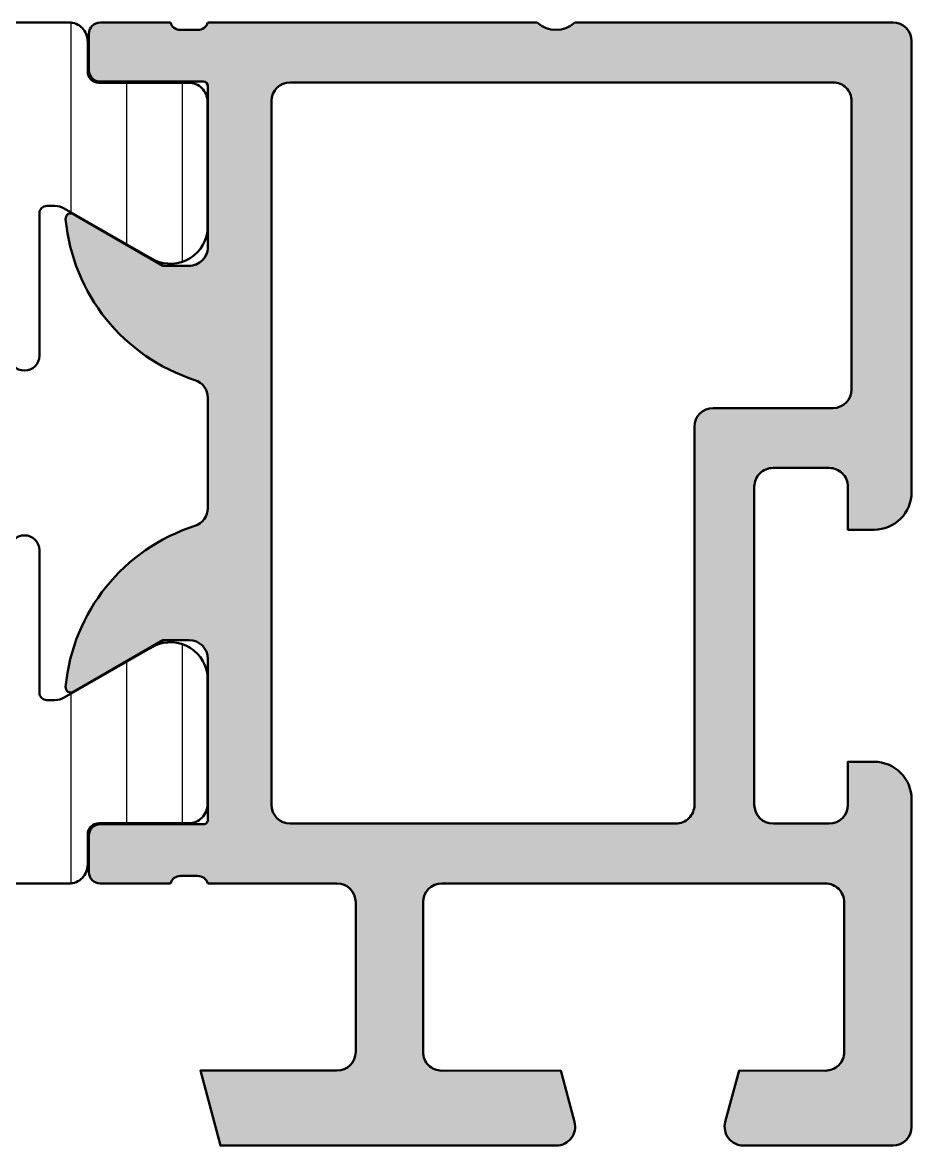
# Model space of a CAD drawing. Extents: x 0 to 70, y -30 to 0.
# Drawn here: x 46.25 to 70, y -30 to 0 of the extents above; entities that cross this region are included whole.
import ezdxf

# ---------------------------------------------------------------- set-up
doc = ezdxf.new("R2010")
doc.units = 0
for name, color, linetype, lineweight in [('0S-Alu contour', 7, 'Continuous', 50), ('0S-Alu hatch', 252, 'Continuous', 25), ('0S-Plastic contour', 254, 'Continuous', 50), ('0S-Plastic hatch', 253, 'Continuous', 25)]:
    doc.layers.add(name, color=color, linetype=linetype, lineweight=lineweight)
pattern_1 = [(90, (0, 0), (-1.4859, 0), [])]

# ---------------------------------------------------------------- blocks, each defined once
blk = doc.blocks.new('244217__650676E9_0D97_44A4_AF06_2F139816942C___6220376D_D4CB_4316_90C6_E2EEF06ECD18_')
at = {"layer": '0S-Plastic hatch'}
h = blk.add_hatch(dxfattribs=at)
h.set_pattern_fill('ANSI31', color=256, scale=0.4680000000000001, angle=45, style=0)
h.set_pattern_definition(pattern_1)
edge = h.paths.add_edge_path()
edge.add_line((22.40999699990731, -23.00000000000717), (47.490003, -23))
edge.add_arc((47.49000567890919, -22.5000026789092), 0.499997321097979, 269.9996930179738, 360.0003069823849)
edge.add_line((47.990003, -22.49999999999687), (47.990003, -21.68966866666667))
edge.add_ellipse((48.29000299999999, -21.68966866666665), major_axis=(-0.29999999999999, 0), ratio=1, start_angle=269.99999999999864, end_angle=360, ccw=False)
edge.add_line((48.290003, -21.38966866666666), (50.69000138293631, -21.39000061706369))
edge.add_arc((50.69000402256139, -20.89000463962507), 0.4999959774455797, 269.9996975188133, 360.0003024817733)
edge.add_line((51.18999999999999, -20.89000199999487), (51.18999999999999, -17.41346050190052))
edge.add_arc((50.20018192527714, -17.55577115089187), 0.9999960709244765, 8.18160805189962, 122.7270160998402)
edge.add_line((49.65954700000001, -16.71451850190052), (47.36474684376331, -18.03301291510038))
edge.add_ellipse((47.11474721305098, -17.60000000000011), major_axis=(-0.4999999999999363, 0), ratio=1, start_angle=89.9999999999992, end_angle=119.99995113626531, ccw=False)
edge.add_line((47.11474721305097, -18.10000000000005), (46.9, -18.10000000000005))
edge.add_ellipse((46.9, -17.90000000000006), major_axis=(-0.1999999999999922, 0), ratio=1, start_angle=0, end_angle=90, ccw=False)
edge.add_line((46.7, -17.90000000000005), (46.7, -14.10000000000002))
edge.add_arc((46.29999999999999, -14.10000000000002), 0.4000000000000057, 0, 180)
edge.add_line((45.89999999999998, -14.10000000000002), (45.89999999999998, -16.10000000000005))
edge.add_ellipse((45.59999999999997, -16.10000000000005), major_axis=(-0.3000000000000114, 0), ratio=1, start_angle=90.00000000000267, end_angle=180, ccw=False)
edge.add_line((45.59999999999998, -16.40000000000006), (45.40000000000007, -16.40000000000006))
edge.add_arc((45.40000000000008, -16.70000000000006), 0.2999999999999971, 90.00000000000136, 270.0000000000027)
edge.add_line((45.40000000000008, -17.00000000000005), (45.59999999999997, -17.00000000000003))
edge.add_ellipse((45.60000000000002, -17.30000000000002), major_axis=(-0.2999999999999864, 0), ratio=1, start_angle=180, end_angle=270.00000000000813, ccw=False)
edge.add_line((45.9, -17.30000000000002), (45.9, -18.46410161510006))
edge.add_ellipse((45.70000000036769, -18.46410161510001), major_axis=(-0.1999999996323041, 0), ratio=1, start_angle=150.0000053455937, end_angle=180, ccw=False)
edge.add_line((45.87320509013597, -18.56410159875643), (44.40910398535686, -21.09999964604357))
edge.add_ellipse((43.54307806180009, -20.59999945368438), major_axis=(-1.000000546315642, 0), ratio=1, start_angle=90.0000000000004, end_angle=150.0000053455914, ccw=False)
edge.add_line((43.5430780618001, -21.60000000000002), (26.35692193810003, -21.60000000000002))
edge.add_ellipse((26.35692193810003, -20.59999945368439), major_axis=(-1.000000546315636, 0), ratio=1, start_angle=29.999994654408283, end_angle=89.99999999999977, ccw=False)
edge.add_line((25.49089601454327, -21.09999964604357), (24.02679490976416, -18.56410159875645))
edge.add_ellipse((24.20000000027586, -18.46410161510055), major_axis=(-0.2000000002758611, 0), ratio=1, start_angle=0, end_angle=29.999994547786685, ccw=False)
edge.add_line((24, -18.46410161510019), (23.99999999999999, -17.30000000000004))
edge.add_ellipse((24.3, -17.30000000000004), major_axis=(-0.3000000000000149, 0), ratio=1, start_angle=270.0000000000007, end_angle=360, ccw=False)
edge.add_line((24.3, -17.00000000000003), (24.4999999999, -17.00000000000005))
edge.add_arc((24.50000000000012, -16.70000000000004), 0.2999999999999829, 269.999999980878, 449.9999999999932)
edge.add_line((24.50000000000016, -16.40000000000006), (24.29999999999991, -16.4))
edge.add_ellipse((24.30000000000001, -16.10000000000002), major_axis=(-0.2999999999999794, 0), ratio=1, start_angle=0, end_angle=89.9999999999817, ccw=False)
edge.add_line((24.00000000000003, -16.10000000000003), (24, -14.10000000000001))
edge.add_arc((23.59999999990014, -14.10000000000002), 0.3999999999999986, 0, 180)
edge.add_line((23.19999999990014, -14.10000000000002), (23.19999999990013, -17.90000000000004))
edge.add_ellipse((22.99999999990012, -17.90000000000005), major_axis=(-0.2000000000000064, 0), ratio=1, start_angle=90.00000000000102, end_angle=180, ccw=False)
edge.add_line((22.99999999990013, -18.10000000000005), (22.78525278684916, -18.10000000000005))
edge.add_ellipse((22.78525278684918, -17.59999999999999), major_axis=(-0.500000000000057, 0), ratio=1, start_angle=60.0000488637383, end_angle=89.9999999999967, ccw=False)
edge.add_line((22.53525315613682, -18.03301291510038), (20.24045299990013, -16.71451850190053))
edge.add_arc((19.69981807462297, -17.55577115089188), 0.999996070924481, 57.27298390015943, 171.8183919481002)
edge.add_line((18.70999999990012, -17.41346050190052), (18.70999989431426, -20.89000200000027))
edge.add_arc((19.20999587175289, -20.89000463962535), 0.4999959774455868, 179.9996975182267, 270.0003024811859)
edge.add_line((19.20999851137796, -21.39000061706397), (21.60999689431427, -21.38966866666694))
edge.add_ellipse((21.60999689431428, -21.68966866666694), major_axis=(-0.2999999999999971, 0), ratio=1, start_angle=180, end_angle=270.00000000000136, ccw=False)
edge.add_line((21.90999689431428, -21.68966866666695), (21.90999699990014, -22.5))
edge.add_arc((22.40999432099812, -22.5000026789092), 0.4999973211051546, 179.999693017615, 270.0003069820253)
at = {"layer": '0S-Plastic contour', "color": 7}
for points in [[(23.19999999990014, -14.10000000000002), (23.19999999990013, -17.90000000000004)], [(24.00000000000003, -16.10000000000003), (24, -14.10000000000001)], [(45.89999999999998, -14.10000000000002), (45.89999999999998, -16.10000000000005)], [(46.7, -17.90000000000005), (46.7, -14.10000000000002)], [(24.50000000000016, -16.40000000000006), (24.29999999999991, -16.4)], [(45.59999999999998, -16.40000000000006), (45.40000000000007, -16.40000000000006)], [(22.53525315613682, -18.03301291510038), (20.24045299990013, -16.71451850190053)], [(49.65954700000001, -16.71451850190052), (47.36474684376331, -18.03301291510038)], [(24.3, -17.00000000000003), (24.4999999999, -17.00000000000005)], [(45.40000000000008, -17.00000000000005), (45.59999999999997, -17.00000000000003)], [(24, -18.46410161510019), (23.99999999999999, -17.30000000000004)], [(45.9, -17.30000000000002), (45.9, -18.46410161510006)], [(18.70999999990012, -17.41346050190052), (18.70999989431426, -20.89000200000027)], [(51.18999999999999, -20.89000199999487), (51.18999999999999, -17.41346050190052)], [(22.99999999990013, -18.10000000000005), (22.78525278684916, -18.10000000000005)], [(47.11474721305097, -18.10000000000005), (46.9, -18.10000000000005)], [(25.49089601454327, -21.09999964604357), (24.02679490976416, -18.56410159875645)], [(45.87320509013597, -18.56410159875643), (44.40910398535686, -21.09999964604357)], [(19.20999851137796, -21.39000061706397), (21.60999689431427, -21.38966866666694)], [(43.5430780618001, -21.60000000000002), (26.35692193810003, -21.60000000000002)], [(48.290003, -21.38966866666666), (50.69000138293631, -21.39000061706369)], [(21.90999689431428, -21.68966866666695), (21.90999699990014, -22.5)], [(47.990003, -22.49999999999687), (47.990003, -21.68966866666667)], [(22.40999699990731, -23.00000000000717), (47.490003, -23)]]:
    blk.add_lwpolyline(points, dxfattribs=at)
for centre, radius, start, end in [((23.59999999990014, -14.10000000000002), 0.3999999999999986, 0, 180), ((46.29999999999999, -14.10000000000002), 0.4000000000000057, 0, 180), ((24.50000000000012, -16.70000000000004), 0.2999999999999829, 269.999999980878, 89.99999999999324), ((45.40000000000008, -16.70000000000006), 0.2999999999999971, 90.00000000000136, 270.0000000000027), ((19.69981807462297, -17.55577115089188), 0.999996070924481, 57.27298390015943, 171.8183919481002), ((50.20018192527714, -17.55577115089187), 0.9999960709244765, 8.18160805189962, 122.7270160998402), ((19.20999587175289, -20.89000463962535), 0.4999959774455868, 179.9996975182267, 270.0003024811859), ((50.69000402256139, -20.89000463962507), 0.4999959774455797, 269.9996975188133, 0.0003024817733149), ((22.40999432099812, -22.5000026789092), 0.4999973211051546, 179.999693017615, 270.0003069820253), ((47.49000567890919, -22.5000026789092), 0.499997321097979, 269.9996930179738, 0.0003069823849455)]:
    blk.add_arc(centre, radius, start, end, dxfattribs=at)
at = {"layer": '0S-Plastic contour', "color": 7, "extrusion": (0, 0, -1)}
for centre, radius, start, end in [((-24.30000000000001, -16.10000000000002), 0.2999999999999794, 270.0000000000183, 0), ((-45.59999999999997, -16.10000000000005), 0.3000000000000114, 180, 269.9999999999973), ((-24.3, -17.30000000000004), 0.3000000000000149, 0, 89.99999999999935), ((-45.60000000000002, -17.30000000000002), 0.2999999999999865, 89.99999999999186, 180), ((-22.99999999990012, -17.90000000000005), 0.2000000000000064, 180, 269.999999999999), ((-46.9, -17.90000000000006), 0.1999999999999922, 270, 0), ((-22.78525278684918, -17.59999999999999), 0.500000000000057, 270.0000000000033, 299.9999511362618), ((-47.11474721305098, -17.60000000000011), 0.4999999999999363, 240.0000488637347, 270.0000000000008), ((-24.20000000027586, -18.46410161510055), 0.2000000002758611, 330.0000054522133, 0), ((-45.70000000036769, -18.46410161510001), 0.1999999996323041, 180, 209.9999946544064), ((-26.35692193810003, -20.59999945368439), 1.000000546315636, 270.0000000000002, 330.0000053455917), ((-43.54307806180009, -20.59999945368438), 1.000000546315642, 209.9999946544087, 269.9999999999996), ((-21.60999689431428, -21.68966866666694), 0.2999999999999971, 89.99999999999864, 180), ((-48.29000299999999, -21.68966866666665), 0.29999999999999, 0, 90.00000000000136)]:
    blk.add_arc(centre, radius, start, end, dxfattribs=at)
blk = doc.blocks.new('244217__51531289_E94F_4310_BA4E_B4D3734460B0___BA92F71A_2545_4D7E_A1C5_5BD267FC256B_')
at = {"layer": '0S-Plastic hatch'}
h = blk.add_hatch(dxfattribs=at)
h.set_pattern_fill('ANSI31', color=256, scale=0.4680000000000001, angle=45, style=0)
h.set_pattern_definition(pattern_1)
edge = h.paths.add_edge_path()
edge.add_ellipse((47.49000567900803, -0.4999973210908067), major_axis=(-0.4999973211051526, 0), ratio=1, start_angle=179.9996930176151, end_angle=270.000306982027, ccw=False)
edge.add_line((47.990003000106, -0.5000000000031378), (47.99000310569186, -1.310331333333056))
edge.add_arc((48.29000310569186, -1.310331333333053), 0.3000000000000043, 180, 270)
edge.add_line((48.29000310569186, -1.610331333333057), (50.69000148862818, -1.609999382936038))
edge.add_ellipse((50.69000412825324, -2.109995360374659), major_axis=(-0.4999959774455886, 0), ratio=1, start_angle=179.9996975182268, end_angle=270.00030248118424, ccw=False)
edge.add_line((51.19000010569187, -2.109998000004853), (51.19000000010601, -5.586539498099483))
edge.add_ellipse((50.20018192538316, -5.444228849108124), major_axis=(-0.999996070924482, 0), ratio=1, start_angle=57.2729839001596, end_angle=171.8183919481, ccw=False)
edge.add_line((49.65954700010601, -6.285481498099476), (47.36474684386933, -4.966987084899617))
edge.add_arc((47.11474721315698, -5.399999999999941), 0.4999999999999896, 60.00004886373641, 89.9999999999992)
edge.add_line((47.11474721315698, -4.899999999999952), (46.90000000010601, -4.899999999999955))
edge.add_arc((46.90000000010601, -5.099999999999958), 0.2000000000000028, 90, 180)
edge.add_line((46.70000000010602, -5.099999999999958), (46.700000000106, -8.899999999999984))
edge.add_ellipse((46.300000000106, -8.899999999999986), major_axis=(-0.3999999999999986, 0), ratio=1, start_angle=0, end_angle=180, ccw=False)
edge.add_line((45.900000000106, -8.899999999999984), (45.900000000106, -6.899999999999955))
edge.add_arc((45.60000000010599, -6.899999999999948), 0.3000000000000078, 0, 89.99999999999864)
edge.add_line((45.600000000106, -6.599999999999941), (45.40000000010608, -6.599999999999944))
edge.add_ellipse((45.40000000010611, -6.299999999999947), major_axis=(-0.2999999999999971, 0), ratio=1, start_angle=-90.00000000000682, end_angle=89.99999999999329, ccw=False)
edge.add_line((45.40000000010614, -5.99999999999995), (45.60000000010599, -5.999999999999978))
edge.add_arc((45.60000000010602, -5.699999999999995), 0.2999999999999829, 269.9999999999919, 360)
edge.add_line((45.90000000010601, -5.699999999999995), (45.900000000106, -4.535898384899926))
edge.add_arc((45.70000000047381, -4.535898384899937), 0.1999999996321904, 0, 29.99999465441195)
edge.add_line((45.87320509024198, -4.435898401243548), (44.40910398546287, -1.900000353956439))
edge.add_arc((43.54307806190611, -2.400000546315606), 1.00000054631562, 29.99999465440794, 90)
edge.add_line((43.54307806190611, -1.399999999999985), (26.35692193820605, -1.399999999999977))
edge.add_arc((26.35692193820604, -2.400000546315595), 1.000000546315618, 89.99999999999959, 150.0000053455921)
edge.add_line((25.49089601464928, -1.900000353956428), (24.02679490987016, -4.435898401243562))
edge.add_arc((24.19999999963832, -4.535898384899944), 0.1999999996321826, 150.0000053455888, 180)
edge.add_line((24.00000000000614, -4.535898384899944), (24.00000000000614, -5.699999999999988))
edge.add_arc((24.30000000000613, -5.699999999999988), 0.2999999999999829, 180, 270.0000000000054)
edge.add_line((24.30000000000615, -5.999999999999971), (24.50000000000601, -5.999999999999943))
edge.add_ellipse((24.50000000000604, -6.29999999999994), major_axis=(-0.2999999999999971, 0), ratio=1, start_angle=90.00000000000551, end_angle=270.0000000000054, ccw=False)
edge.add_line((24.50000000000607, -6.599999999999937), (24.30000000000615, -6.599999999999933))
edge.add_arc((24.30000000000616, -6.899999999999941), 0.3000000000000078, 90.00000000000136, 180)
edge.add_line((24.00000000000615, -6.899999999999941), (24.00000000000615, -8.89999999999998))
edge.add_ellipse((23.60000000000615, -8.899999999999977), major_axis=(-0.3999999999999986, 0), ratio=1, start_angle=0, end_angle=180, ccw=False)
edge.add_line((23.20000000000615, -8.899999999999977), (23.20000000000614, -5.099999999999951))
edge.add_arc((23.00000000000614, -5.099999999999951), 0.2000000000000028, 0, 90)
edge.add_line((23.00000000000614, -4.899999999999948), (22.78525278695516, -4.899999999999948))
edge.add_arc((22.78525278695517, -5.399999999999934), 0.4999999999999858, 90.00000000000081, 119.9999511362638)
edge.add_line((22.53525315624282, -4.966987084899614), (20.24045300000614, -6.285481498099471))
edge.add_ellipse((19.69981807472899, -5.444228849108124), major_axis=(-0.999996070924473, 0), ratio=1, start_angle=8.181608051899616, end_angle=122.7270160998404, ccw=False)
edge.add_line((18.71000000000615, -5.586539498099475), (18.71000000000614, -2.109998))
edge.add_ellipse((19.20999597744475, -2.109995360374929), major_axis=(-0.4999959774455833, 0), ratio=1, start_angle=-90.00030248118668, end_angle=0.0003024817733034979, ccw=False)
edge.add_line((19.20999861706983, -1.609999382936312), (21.60999700000614, -1.610331333333334))
edge.add_arc((21.60999700000614, -1.31033133333333), 0.3000000000000043, 270, 360)
edge.add_line((21.90999700000614, -1.31033133333333), (21.90999700000614, -0.5))
edge.add_ellipse((22.40999432109694, -0.4999973210907994), major_axis=(-0.4999973210979755, 0), ratio=1, start_angle=-90.00030698202647, end_angle=0.00030698238492732344, ccw=False)
edge.add_line((22.40999700000614, -1e-16), (47.49000300009883, 7.1693e-12))
at = {"layer": '0S-Plastic contour', "color": 7}
for points in [[(22.40999700000614, -1e-16), (47.49000300009883, 7.1693e-12)], [(21.90999700000614, -1.31033133333333), (21.90999700000614, -0.5)], [(47.990003000106, -0.5000000000031378), (47.99000310569186, -1.310331333333056)], [(43.54307806190611, -1.399999999999985), (26.35692193820605, -1.399999999999977)], [(19.20999861706983, -1.609999382936312), (21.60999700000614, -1.610331333333334)], [(48.29000310569186, -1.610331333333057), (50.69000148862818, -1.609999382936038)], [(25.49089601464928, -1.900000353956428), (24.02679490987016, -4.435898401243562)], [(45.87320509024198, -4.435898401243548), (44.40910398546287, -1.900000353956439)], [(18.71000000000615, -5.586539498099475), (18.71000000000614, -2.109998)], [(51.19000010569187, -2.109998000004853), (51.19000000010601, -5.586539498099483)], [(24.00000000000614, -4.535898384899944), (24.00000000000614, -5.699999999999988)], [(45.90000000010601, -5.699999999999995), (45.900000000106, -4.535898384899926)], [(22.53525315624282, -4.966987084899614), (20.24045300000614, -6.285481498099471)], [(23.00000000000614, -4.899999999999948), (22.78525278695516, -4.899999999999948)], [(23.20000000000615, -8.899999999999977), (23.20000000000614, -5.099999999999951)], [(46.70000000010602, -5.099999999999958), (46.700000000106, -8.899999999999984)], [(47.11474721315698, -4.899999999999952), (46.90000000010601, -4.899999999999955)], [(49.65954700010601, -6.285481498099476), (47.36474684386933, -4.966987084899617)], [(24.30000000000615, -5.999999999999971), (24.50000000000601, -5.999999999999943)], [(45.40000000010614, -5.99999999999995), (45.60000000010599, -5.999999999999978)], [(24.50000000000607, -6.599999999999937), (24.30000000000615, -6.599999999999933)], [(45.600000000106, -6.599999999999941), (45.40000000010608, -6.599999999999944)], [(24.00000000000615, -6.899999999999941), (24.00000000000615, -8.89999999999998)], [(45.900000000106, -8.899999999999984), (45.900000000106, -6.899999999999955)]]:
    blk.add_lwpolyline(points, dxfattribs=at)
at = {"layer": '0S-Plastic contour', "color": 7, "extrusion": (0, 0, -1)}
for centre, radius, start, end in [((-22.40999432109694, -0.4999973210907994), 0.4999973210979755, 359.9996930176151, 90.0003069820266), ((-47.49000567900803, -0.4999973210908067), 0.4999973211051526, 89.999693017973, 180.0003069823849), ((-19.20999597744475, -2.109995360374929), 0.4999959774455833, 359.9996975182267, 90.00030248118671), ((-50.69000412825324, -2.109995360374659), 0.4999959774455886, 89.99969751881575, 180.0003024817733), ((-19.69981807472899, -5.444228849108124), 0.999996070924473, 237.2729839001596, 351.8183919481004), ((-50.20018192538316, -5.444228849108124), 0.999996070924482, 188.1816080519, 302.7270160998404), ((-24.50000000000604, -6.29999999999994), 0.2999999999999971, 89.99999999999459, 269.9999999999945), ((-45.40000000010611, -6.299999999999947), 0.2999999999999971, 270.0000000000068, 90.0000000000068), ((-23.60000000000615, -8.899999999999977), 0.3999999999999986, 180, 0), ((-46.300000000106, -8.899999999999986), 0.3999999999999986, 180, 0)]:
    blk.add_arc(centre, radius, start, end, dxfattribs=at)
at = {"layer": '0S-Plastic contour', "color": 7}
for centre, radius, start, end in [((21.60999700000614, -1.31033133333333), 0.3000000000000043, 270, 0), ((26.35692193820604, -2.400000546315595), 1.000000546315618, 89.99999999999959, 150.0000053455921), ((43.54307806190611, -2.400000546315606), 1.00000054631562, 29.99999465440794, 90), ((48.29000310569186, -1.310331333333053), 0.3000000000000043, 180, 270), ((24.19999999963832, -4.535898384899944), 0.1999999996321826, 150.0000053455888, 180), ((45.70000000047381, -4.535898384899937), 0.1999999996321904, 0, 29.99999465441195), ((22.78525278695517, -5.399999999999934), 0.4999999999999858, 90.00000000000081, 119.9999511362638), ((23.00000000000614, -5.099999999999951), 0.2000000000000028, 0, 90), ((46.90000000010601, -5.099999999999958), 0.2000000000000028, 90, 180), ((47.11474721315698, -5.399999999999941), 0.4999999999999896, 60.00004886373641, 89.9999999999992), ((24.30000000000613, -5.699999999999988), 0.2999999999999829, 180, 270.0000000000054), ((45.60000000010602, -5.699999999999995), 0.2999999999999829, 269.9999999999919, 0), ((24.30000000000616, -6.899999999999941), 0.3000000000000078, 90.00000000000136, 180), ((45.60000000010599, -6.899999999999948), 0.3000000000000078, 0, 89.99999999999864)]:
    blk.add_arc(centre, radius, start, end, dxfattribs=at)
blk = doc.blocks.new('361460__6316266B_6252_4C1C_9B72_0FC718445E61_')
at = {"layer": '0S-Alu hatch'}
h = blk.add_hatch(color=256, dxfattribs=at)
edge = h.paths.add_edge_path()
edge.add_ellipse((69.49999999999993, -0.4994506835939829), major_axis=(-0.5000000000000056, 0), ratio=1, start_angle=180, end_angle=269.99999999999676, ccw=False)
edge.add_line((69.99999999999991, -0.4994506835939952), (69.99999999999999, -12.54959778256459))
edge.add_ellipse((68.99999999999991, -12.5495977825646), major_axis=(-1.000000000000071, 0), ratio=1, start_angle=89.99999999997641, end_angle=180, ccw=False)
edge.add_line((68.9999999999995, -13.54959778256467), (68.29998779296838, -13.54959778256432))
edge.add_line((68.29998779296838, -13.54959778256432), (68.29998779296841, -12.39959778256199))
edge.add_arc((67.79998779296801, -12.39959778256269), 0.5000000000004006, 0, 90.0000000001254)
edge.add_line((67.79998779296692, -11.89959778256229), (66.29998779296854, -11.89959778256537))
edge.add_arc((66.2999877929685, -12.39959778256549), 0.5000000000001243, 89.99999999999511, 180)
edge.add_line((65.79998779296837, -12.39959778256549), (65.79998779296875, -20.89945068359417))
edge.add_arc((66.29998779296923, -20.89945068359399), 0.5000000000004783, 180, 269.9999999999804)
edge.add_line((66.29998779296906, -21.39945068359447), (67.79998779296842, -21.39945068359383))
edge.add_arc((67.79998779296821, -20.89945068359367), 0.5000000000001652, 270.0000000000244, 360)
edge.add_line((68.29998779296838, -20.89945068359367), (68.29998779296878, -19.74945068359319))
edge.add_line((68.29998779296878, -19.74945068359319), (68.999999999999, -19.74945068359263))
edge.add_ellipse((69, -20.74945068359258), major_axis=(-0.999999999999943, 0), ratio=1, start_angle=180, end_angle=270.000000000057, ccw=False)
edge.add_line((69.99999999999994, -20.74945068359258), (69.99999999999997, -29.49999999999999))
edge.add_ellipse((69.49999999999994, -29.49999999999999), major_axis=(-0.5000000000000142, 0), ratio=1, start_angle=90.00000000000318, end_angle=180, ccw=False)
edge.add_line((69.49999999999999, -30), (65.5075906958749, -30.00000000000005))
edge.add_ellipse((65.50820070230667, -29.4992846652276), major_axis=(-0.5007157063485572, 0), ratio=1, start_angle=-14.978305228904503, end_angle=89.93019830970212, ccw=False)
edge.add_line((65.02449743415609, -29.36987304687522), (65.39223425056235, -27.99975585937511))
edge.add_line((65.39223425056235, -27.99975585937511), (67.70024082336543, -28.00015601655491))
edge.add_arc((67.70032751228094, -27.50015602406982), 0.500000000000057, 269.9900661819726, 360)
edge.add_line((68.20032751228099, -27.50015602406982), (68.20032751228099, -23.49937672516063))
edge.add_arc((67.70032751228077, -23.49937672516057), 0.5000000000002255, 0, 90.00082282508443)
edge.add_line((67.70032033177732, -22.9993767252119), (57.45038441869173, -22.9995239246133))
edge.add_arc((57.45039159919528, -23.49952392456188), 0.5000000000001413, 90.00082282509744, 180)
edge.add_line((56.95039159919514, -23.49952392456188), (56.95039159919518, -27.50008912281997))
edge.add_arc((57.45039159919499, -27.50008912281996), 0.4999999999998046, 180, 270.0060082086093)
edge.add_line((57.45044403070608, -28.0000891200707), (60.62850134040615, -27.99975585937506))
edge.add_line((60.62850134040615, -27.99975585937506), (60.99618959632353, -29.36991953282035))
edge.add_ellipse((60.51327553239091, -29.49951122567187), major_axis=(-0.5000000000000414, 0), ratio=1, start_angle=90.00311983552427, end_angle=195.0216126680338, ccw=False)
edge.add_line((60.51330275809191, -29.99951122493068), (51.53694860603112, -30.00000000000011))
edge.add_line((51.53694860603112, -30.00000000000011), (51.00118200446857, -28.00000000000011))
edge.add_line((51.00118200446857, -28.00000000000011), (54.65039159919529, -28.00000000000006))
edge.add_arc((54.65039159919524, -27.50000000000011), 0.4999999999999432, 270.0000000000049, 360)
edge.add_line((55.15039159919519, -27.50000000000011), (55.15039159919506, -23.49945068359381))
edge.add_arc((54.65039159919505, -23.49945068359371), 0.5000000000000178, 0, 89.99999999998862)
edge.add_line((54.65039159919514, -22.99945068359368), (51.20035802985249, -22.99945068359368))
edge.add_arc((50.93283743785938, -23.07828713013673), 0.2788950563274378, 16.41987641949214, 91.1645893740969)
edge.add_line((50.92716902986101, -22.79944968359368), (50.47357502986101, -22.79944968359368))
edge.add_arc((50.46791437038394, -23.07831777923685), 0.2789255417371514, 88.8371299271121, 163.5754054446451)
edge.add_line((50.200371029861, -22.99945068359368), (48.32036002985249, -22.99945068359368))
edge.add_ellipse((48.32036002985249, -22.69945068359368), major_axis=(-0.3000000000000043, 0), ratio=1, start_angle=0, end_angle=90, ccw=False)
edge.add_line((48.02036002985249, -22.69945068359368), (48.0203600298525, -21.71947636455089))
edge.add_ellipse((48.32036002985248, -21.71947636455088), major_axis=(-0.29999999999999, 0), ratio=1, start_angle=269.99999999999864, end_angle=360, ccw=False)
edge.add_line((48.32036002985249, -21.41947636455089), (51.08035802985249, -21.4194763645509))
edge.add_arc((51.08035802985249, -21.29947636455089), 0.1200000000000028, 269.9999999999966, 360)
edge.add_line((51.2003580298525, -21.29947636455089), (51.2003580298585, -16.99945068359371))
edge.add_arc((50.7003580298585, -16.9994506835937), 0.5000000000000036, 0, 89.9999999999992)
edge.add_line((50.7003580298585, -16.49945068359369), (50.00035802985848, -16.49945068359369))
edge.add_line((50.00035802985848, -16.49945068359369), (47.60753770683097, -17.88094614121608))
edge.add_ellipse((47.53847781450681, -17.76133089894542), major_axis=(-0.1381197846483009, 0), ratio=1, start_angle=-7.7024374940899065, end_angle=120.0000000000023, ccw=False)
edge.add_ellipse((52.37982904931058, -18.20894928692926), major_axis=(-4.999999999999717, 0), ratio=1, start_angle=287.77972542671387, end_angle=354.6507719903808, ccw=False)
edge.add_arc((50.70035802985861, -12.97164300460999), 0.5000000000002749, 287.779725426711, 360)
edge.add_line((51.20035802985889, -12.97164300460999), (51.20035802985892, -10.02725836257974))
edge.add_arc((50.70035802985869, -10.02725836257983), 0.500000000000231, 0, 72.22027457336341)
edge.add_ellipse((52.37982904930459, -4.789952080258638), major_axis=(-4.999999999999736, 0), ratio=1, start_angle=5.349228009618685, end_angle=72.22027457335167, ccw=False)
edge.add_ellipse((47.53847781450082, -5.237570468242447), major_axis=(-0.1381197846483162, 0), ratio=1, start_angle=-119.9999999999892, end_angle=7.702437494090873, ccw=False)
edge.add_line((47.60753770682496, -5.117955225971758), (50.00035802985251, -6.499450683594144))
edge.add_line((50.00035802985251, -6.499450683594144), (50.70035802985252, -6.499450683594147))
edge.add_arc((50.70035802985252, -5.999450683594147), 0.5, 269.9999999999992, 360)
edge.add_line((51.20035802985253, -5.999450683594147), (51.20035802985249, -1.699425002636949))
edge.add_arc((51.08035802985249, -1.699425002636949), 0.1199999999999974, 0, 89.99999999999662)
edge.add_line((51.08035802985249, -1.579425002636952), (48.32036002985249, -1.579425002636952))
edge.add_ellipse((48.32036002985249, -1.279425002636948), major_axis=(-0.3000000000000043, 0), ratio=1, start_angle=0, end_angle=90, ccw=False)
edge.add_line((48.02036002985249, -1.279425002636948), (48.02036002985249, -0.2994506835941664))
edge.add_ellipse((48.32036002985249, -0.2994506835941642), major_axis=(-0.3000000000000043, 0), ratio=1, start_angle=270, end_angle=360, ccw=False)
edge.add_line((48.32036002985249, 0.0005493164058414), (50.200371029861, 0.0005493164058379))
edge.add_arc((50.46791437038393, 0.0794164120490031), 0.2789255417371433, 196.4245945553545, 271.1628700728865)
edge.add_line((50.47357502986099, -0.1994516835941588), (50.92716902986101, -0.1994516835941695))
edge.add_arc((50.93283743785938, 0.079385762948867), 0.2788950563274235, 268.835410625903, 343.5801235805091)
edge.add_line((51.20035802985249, 0.0005493164058318), (60.0009686741874, 0.0005493164059089))
edge.add_arc((60.50096867418737, 0.5255762703985738), 0.7250195186467654, 226.3986500484106, 313.6013499515926)
edge.add_line((61.00096867418738, 0.0005493164059364), (69.49999999999994, 0.0005493164060226))
edge = h.paths.add_edge_path()
edge.add_line((68.39999999999995, -9.799597782563481), (68.39999999999996, -2.099450683594039))
edge.add_arc((67.89999999999992, -2.099450683594099), 0.5000000000000391, 0, 90.00000000000651)
edge.add_line((67.89999999999986, -1.59945068359406), (53.40035802985903, -1.599450683593893))
edge.add_arc((53.40035802985903, -2.099450683594007), 0.5000000000001137, 90, 180)
edge.add_line((52.90035802985892, -2.099450683594007), (52.9003580298589, -20.89945032491273))
edge.add_arc((53.40035802985891, -20.89945032491273), 0.5, 180, 269.9999999999984)
edge.add_line((53.40035802985889, -21.39945032491274), (63.69998815164997, -21.39945032491259))
edge.add_arc((63.69998815165004, -20.89945068359412), 0.4999996413184756, 269.9999999999927, 360)
edge.add_line((64.19998779296851, -20.89945068359412), (64.19998779296856, -10.79959778256392))
edge.add_ellipse((64.69998779296851, -10.79959778256392), major_axis=(-0.4999999999999574, 0), ratio=1, start_angle=270.00000000000165, end_angle=360, ccw=False)
edge.add_line((64.6999877929685, -10.29959778256396), (67.89999999999962, -10.2995977825638))
edge.add_arc((67.8999999999996, -9.799597782563467), 0.5000000000003411, 270.0000000000017, 360)
at = {"layer": '0S-Alu contour', "color": 7}
for points in [[(48.32036002985249, 0.0005493164058414), (50.200371029861, 0.0005493164058379)], [(51.20035802985249, 0.0005493164058318), (60.0009686741874, 0.0005493164059089)], [(61.00096867418738, 0.0005493164059364), (69.49999999999994, 0.0005493164060226)], [(48.02036002985249, -1.279425002636948), (48.02036002985249, -0.2994506835941664)], [(50.47357502986099, -0.1994516835941588), (50.92716902986101, -0.1994516835941695)], [(69.99999999999991, -0.4994506835939952), (69.99999999999999, -12.54959778256459)], [(51.08035802985249, -1.579425002636952), (48.32036002985249, -1.579425002636952)], [(51.20035802985253, -5.999450683594147), (51.20035802985249, -1.699425002636949)], [(67.89999999999986, -1.59945068359406), (53.40035802985903, -1.599450683593893)], [(52.90035802985892, -2.099450683594007), (52.9003580298589, -20.89945032491273)], [(68.39999999999995, -9.799597782563481), (68.39999999999996, -2.099450683594039)], [(47.60753770682496, -5.117955225971758), (50.00035802985251, -6.499450683594144), (50.70035802985252, -6.499450683594147)], [(51.20035802985889, -12.97164300460999), (51.20035802985892, -10.02725836257974)], [(64.6999877929685, -10.29959778256396), (67.89999999999962, -10.2995977825638)], [(64.19998779296851, -20.89945068359412), (64.19998779296856, -10.79959778256392)], [(67.79998779296692, -11.89959778256229), (66.29998779296854, -11.89959778256537)], [(65.79998779296837, -12.39959778256549), (65.79998779296875, -20.89945068359417)], [(68.9999999999995, -13.54959778256467), (68.29998779296838, -13.54959778256432), (68.29998779296841, -12.39959778256199)], [(50.7003580298585, -16.49945068359369), (50.00035802985848, -16.49945068359369), (47.60753770683097, -17.88094614121608)], [(51.2003580298525, -21.29947636455089), (51.2003580298585, -16.99945068359371)], [(68.29998779296838, -20.89945068359367), (68.29998779296878, -19.74945068359319), (68.999999999999, -19.74945068359263)], [(69.99999999999994, -20.74945068359258), (69.99999999999997, -29.49999999999999)], [(48.32036002985249, -21.41947636455089), (51.08035802985249, -21.4194763645509)], [(53.40035802985889, -21.39945032491274), (63.69998815164997, -21.39945032491259)], [(66.29998779296906, -21.39945068359447), (67.79998779296842, -21.39945068359383)], [(48.02036002985249, -22.69945068359368), (48.0203600298525, -21.71947636455089)], [(50.92716902986101, -22.79944968359368), (50.47357502986101, -22.79944968359368)], [(50.200371029861, -22.99945068359368), (48.32036002985249, -22.99945068359368)], [(54.65039159919514, -22.99945068359368), (51.20035802985249, -22.99945068359368)], [(67.70032033177732, -22.9993767252119), (57.45038441869173, -22.9995239246133)], [(55.15039159919519, -27.50000000000011), (55.15039159919506, -23.49945068359381)], [(56.95039159919514, -23.49952392456188), (56.95039159919518, -27.50008912281997)], [(68.20032751228099, -27.50015602406982), (68.20032751228099, -23.49937672516063)], [(60.51330275809191, -29.99951122493068), (51.53694860603112, -30.00000000000011), (51.00118200446857, -28.00000000000011), (54.65039159919529, -28.00000000000006)], [(57.45044403070608, -28.0000891200707), (60.62850134040615, -27.99975585937506), (60.99618959632353, -29.36991953282035)], [(65.02449743415609, -29.36987304687522), (65.39223425056235, -27.99975585937511), (67.70024082336543, -28.00015601655491)], [(69.49999999999999, -30), (65.5075906958749, -30.00000000000005)]]:
    blk.add_lwpolyline(points, dxfattribs=at)
at = {"layer": '0S-Alu contour', "color": 7, "extrusion": (0, 0, -1)}
for centre, radius, start, end in [((-48.32036002985249, -0.2994506835941642), 0.3000000000000043, 0, 90), ((-69.49999999999993, -0.4994506835939829), 0.5000000000000056, 90.00000000000325, 180), ((-48.32036002985249, -1.279425002636948), 0.3000000000000043, 270, 0), ((-47.53847781450082, -5.237570468242447), 0.1381197846483162, 352.2975625059091, 119.9999999999893), ((-52.37982904930459, -4.789952080258638), 4.999999999999737, 287.7797254266483, 354.6507719903813), ((-64.69998779296851, -10.79959778256392), 0.4999999999999574, 0, 89.99999999999837), ((-68.99999999999991, -12.5495977825646), 1.000000000000071, 180, 270.0000000000236), ((-52.37982904931058, -18.20894928692926), 4.999999999999717, 5.349228009619175, 72.22027457328613), ((-47.53847781450681, -17.76133089894542), 0.1381197846483009, 239.9999999999977, 7.702437494089918), ((-69, -20.74945068359258), 0.999999999999943, 89.99999999994299, 180), ((-48.32036002985248, -21.71947636455088), 0.29999999999999, 0, 90.00000000000136), ((-48.32036002985249, -22.69945068359368), 0.3000000000000043, 270, 0), ((-60.51327553239091, -29.49951122567187), 0.5000000000000414, 164.9783873319662, 269.9968801644757), ((-65.50820070230667, -29.4992846652276), 0.5007157063485572, 270.0698016902979, 14.97830522890452), ((-69.49999999999994, -29.49999999999999), 0.5000000000000142, 180, 269.9999999999968)]:
    blk.add_arc(centre, radius, start, end, dxfattribs=at)
at = {"layer": '0S-Alu contour', "color": 7}
for centre, radius, start, end in [((50.46791437038393, 0.0794164120490031), 0.2789255417371433, 196.4245945553545, 271.1628700728865), ((50.93283743785938, 0.079385762948867), 0.2788950563274235, 268.835410625903, 343.5801235805091), ((60.50096867418737, 0.5255762703985738), 0.7250195186467654, 226.3986500484106, 313.6013499515926), ((51.08035802985249, -1.699425002636949), 0.1199999999999974, 0, 89.99999999999662), ((53.40035802985903, -2.099450683594007), 0.5000000000001137, 90, 180), ((67.89999999999992, -2.099450683594099), 0.5000000000000391, 0, 90.00000000000651), ((50.70035802985252, -5.999450683594147), 0.5, 269.9999999999992, 0), ((50.70035802985869, -10.02725836257983), 0.500000000000231, 0, 72.22027457336341), ((67.8999999999996, -9.799597782563467), 0.5000000000003411, 270.0000000000017, 0), ((66.2999877929685, -12.39959778256549), 0.5000000000001243, 89.99999999999511, 180), ((67.79998779296801, -12.39959778256269), 0.5000000000004006, 0, 90.0000000001254), ((50.70035802985861, -12.97164300460999), 0.5000000000002749, 287.779725426711, 0), ((50.7003580298585, -16.9994506835937), 0.5000000000000036, 0, 89.9999999999992), ((53.40035802985891, -20.89945032491273), 0.5, 180, 269.9999999999984), ((63.69998815165004, -20.89945068359412), 0.4999996413184756, 269.9999999999927, 0), ((66.29998779296923, -20.89945068359399), 0.5000000000004783, 180, 269.9999999999804), ((67.79998779296821, -20.89945068359367), 0.5000000000001652, 270.0000000000244, 0), ((51.08035802985249, -21.29947636455089), 0.1200000000000028, 269.9999999999966, 0), ((50.46791437038394, -23.07831777923685), 0.2789255417371514, 88.8371299271121, 163.5754054446451), ((50.93283743785938, -23.07828713013673), 0.2788950563274378, 16.41987641949214, 91.1645893740969), ((54.65039159919505, -23.49945068359371), 0.5000000000000178, 0, 89.99999999998862), ((57.45039159919528, -23.49952392456188), 0.5000000000001413, 90.00082282509744, 180), ((67.70032751228077, -23.49937672516057), 0.5000000000002255, 0, 90.00082282508443), ((54.65039159919524, -27.50000000000011), 0.4999999999999432, 270.0000000000049, 0), ((57.45039159919499, -27.50008912281996), 0.4999999999998046, 180, 270.0060082086093), ((67.70032751228094, -27.50015602406982), 0.500000000000057, 269.9900661819726, 0)]:
    blk.add_arc(centre, radius, start, end, dxfattribs=at)
blk = doc.blocks.new('373840__A2D8C9F4_86DB_4297_9C95_A63E234C8DF3_')
at = {"layer": '0S-Alu contour', "color": 7}
blk.add_blockref('361460__6316266B_6252_4C1C_9B72_0FC718445E61_', (0, 0), dxfattribs=at)
at = {"layer": '0S-Plastic contour', "color": 7}
for name in ['244217__51531289_E94F_4310_BA4E_B4D3734460B0___BA92F71A_2545_4D7E_A1C5_5BD267FC256B_', '244217__650676E9_0D97_44A4_AF06_2F139816942C___6220376D_D4CB_4316_90C6_E2EEF06ECD18_']:
    blk.add_blockref(name, (0, 0), dxfattribs=at)

msp = doc.modelspace()

# ---------------------------------------------------------------- block references
at = {"layer": '0S-Alu contour', "color": 7}
msp.add_blockref('373840__A2D8C9F4_86DB_4297_9C95_A63E234C8DF3_', (0, 0), dxfattribs=at)

doc.saveas('drawing.dxf')
